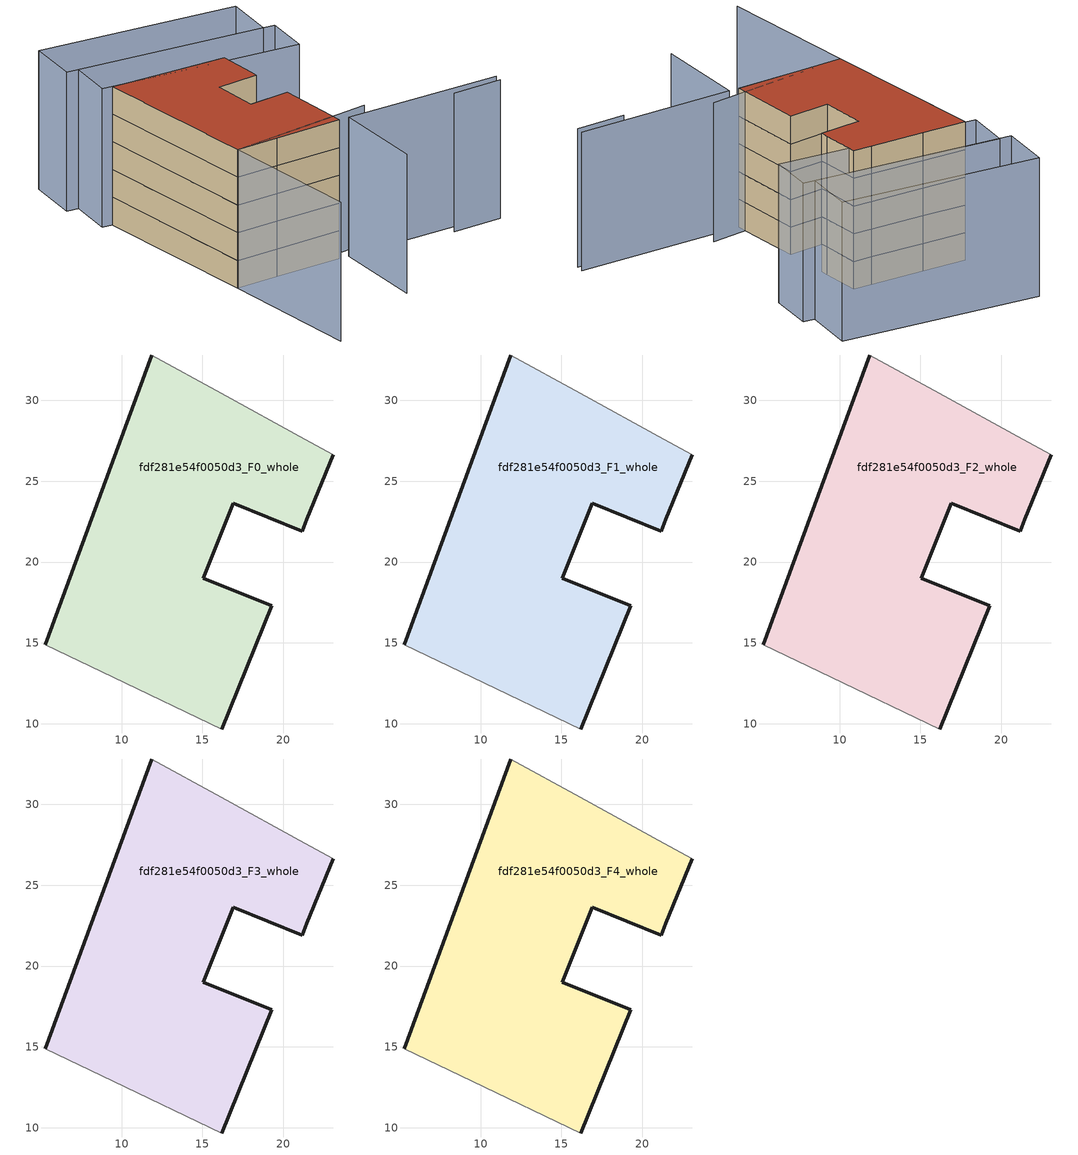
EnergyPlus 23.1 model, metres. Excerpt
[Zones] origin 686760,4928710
fdf281e54f0050d3_F0_whole
 floor ground (EU_floor_Construction): 21.33,27.59 23.1,26.65 21.47,22.65 21.18,21.92 16.91,23.64 15.05,19.01 19.29,17.31 16.21,9.67 9.49,12.87 5.27,14.87 11.87,32.81 16.15,30.43 z0
 wall outside (EU_wall_Construction): 11.87,32.81 5.27,14.87 / 16.21,9.67 19.29,17.31 15.05,19.01 16.91,23.64 21.18,21.92 21.47,22.65 23.1,26.65 z0:3
 wall adiabatic (EU_wall_Construction): 5.27,14.87 9.49,12.87 16.21,9.67 / 23.1,26.65 21.33,27.59 16.15,30.43 11.87,32.81 z0:3
fdf281e54f0050d3_F1_whole
 floor to fdf281e54f0050d3_F0_whole (EU_floor_Construction): 21.33,27.59 23.1,26.65 21.47,22.65 21.18,21.92 16.91,23.64 15.05,19.01 19.29,17.31 16.21,9.67 9.49,12.87 5.27,14.87 11.87,32.81 16.15,30.43 z3
 wall outside (EU_wall_Construction): 11.87,32.81 5.27,14.87 / 16.21,9.67 19.29,17.31 15.05,19.01 16.91,23.64 21.18,21.92 21.47,22.65 23.1,26.65 z3:6
 wall adiabatic (EU_wall_Construction): 5.27,14.87 9.49,12.87 16.21,9.67 / 23.1,26.65 21.33,27.59 16.15,30.43 11.87,32.81 z3:6
fdf281e54f0050d3_F2_whole
 floor to fdf281e54f0050d3_F1_whole (EU_floor_Construction): 21.33,27.59 23.1,26.65 21.47,22.65 21.18,21.92 16.91,23.64 15.05,19.01 19.29,17.31 16.21,9.67 9.49,12.87 5.27,14.87 11.87,32.81 16.15,30.43 z6
 wall outside (EU_wall_Construction): 11.87,32.81 5.27,14.87 / 16.21,9.67 19.29,17.31 15.05,19.01 16.91,23.64 21.18,21.92 21.47,22.65 23.1,26.65 z6:9
 wall adiabatic (EU_wall_Construction): 5.27,14.87 9.49,12.87 16.21,9.67 / 23.1,26.65 21.33,27.59 16.15,30.43 11.87,32.81 z6:9
fdf281e54f0050d3_F3_whole
 floor to fdf281e54f0050d3_F2_whole (EU_floor_Construction): 21.33,27.59 23.1,26.65 21.47,22.65 21.18,21.92 16.91,23.64 15.05,19.01 19.29,17.31 16.21,9.67 9.49,12.87 5.27,14.87 11.87,32.81 16.15,30.43 z9
 wall outside (EU_wall_Construction): 11.87,32.81 5.27,14.87 / 16.21,9.67 19.29,17.31 15.05,19.01 16.91,23.64 21.18,21.92 21.47,22.65 23.1,26.65 z9:12
 wall adiabatic (EU_wall_Construction): 5.27,14.87 9.49,12.87 16.21,9.67 / 23.1,26.65 21.33,27.59 16.15,30.43 11.87,32.81 z9:12
fdf281e54f0050d3_F4_whole
 floor to fdf281e54f0050d3_F3_whole (EU_floor_Construction): 21.33,27.59 23.1,26.65 21.47,22.65 21.18,21.92 16.91,23.64 15.05,19.01 19.29,17.31 16.21,9.67 9.49,12.87 5.27,14.87 11.87,32.81 16.15,30.43 z12
 wall outside (EU_wall_Construction): 11.87,32.81 5.27,14.87 / 16.21,9.67 19.29,17.31 15.05,19.01 16.91,23.64 21.18,21.92 21.47,22.65 23.1,26.65 z12:15
 wall adiabatic (EU_wall_Construction): 5.27,14.87 9.49,12.87 16.21,9.67 / 23.1,26.65 21.33,27.59 16.15,30.43 11.87,32.81 z12:15
 roof outside (EU_roof_Construction): 16.21,9.67 19.29,17.31 15.05,19.01 16.91,23.64 21.18,21.92 21.47,22.65 23.1,26.65 21.33,27.59 16.15,30.43 11.87,32.81 5.27,14.87 9.49,12.87 z15
shading: 27.21,3.02 32.13,0.64 / 12.55,-0.04 17.16,9.17 / 17.16,9.17 32.68,1.4 / -0.3,0.04 5.27,14.87 / 5.27,14.87 20.33,9.22 / 13.55,37.68 32.15,26.09 / 32.15,26.09 29.49,21.83 / 29.49,21.83 10.89,33.42 / 10.89,33.42 13.55,37.68 / 31.03,26.78 12.44,38.36 / 12.44,38.36 15.47,43.21 / 15.47,43.21 34.05,31.64 / 34.05,31.64 31.03,26.78 z0:15
[Building]
EU S2 Campaign: North Axis=0; Terrain=City; Solar Distribution=FullExterior
[Site:Location]
Bologna: Latitude=44.5; Longitude=11.25; Time Zone=1; Elevation=37
[SizingPeriod:WeatherFileDays]
AnnualSizingPeriod: Begin Month=1; Begin Day of Month=1; End Month=12; End Day of Month=31; Day of Week for Start Day=Monday; Use Weather File Daylight Saving Period=No; Use Weather File Rain and Snow Indicators=No
[MATERIAL]
EU_InternalMass_Material: Roughness=MediumRough; Thickness=0.1; Conductivity=1; Density=1800; Specific Heat=900; Thermal Absorptance=0.9; Solar Absorptance=0.7; Visible Absorptance=0.7
[MATERIAL:NOMASS] Roughness=MediumRough; Thermal Absorptance=0.9; Solar Absorptance=0.7; Visible Absorptance=0.7
Name | Thermal Resistance
EU_wall_NoMass | 0.905828
EU_roof_NoMass | 0.37593
EU_floor_NoMass | 0.67114
[CONSTRUCTION]
EU_wall_Construction: EU_wall_NoMass
EU_roof_Construction: EU_roof_NoMass
EU_floor_Construction: EU_floor_NoMass
EU_InternalMass_Construction: EU_InternalMass_Material
[ZONE] Type=1; Multiplier=1; Ceiling Height=autocalculate; Floor Area=autocalculate; Part of Total Floor Area=Yes
Name | Volume
fdf281e54f0050d3_F0_whole | 625.638
fdf281e54f0050d3_F1_whole; fdf281e54f0050d3_F2_whole; fdf281e54f0050d3_F3_whole; fdf281e54f0050d3_F4_whole | 625.639
[INTERNALMASS] Construction=EU_InternalMass_Construction; Surface Area=208.546
Name | Zone or ZoneList
fdf281e54f0050d3_F0_whole_EU_InternalMass | fdf281e54f0050d3_F0_whole
fdf281e54f0050d3_F1_whole_EU_InternalMass | fdf281e54f0050d3_F1_whole
fdf281e54f0050d3_F2_whole_EU_InternalMass | fdf281e54f0050d3_F2_whole
fdf281e54f0050d3_F3_whole_EU_InternalMass | fdf281e54f0050d3_F3_whole
fdf281e54f0050d3_F4_whole_EU_InternalMass | fdf281e54f0050d3_F4_whole
[OTHEREQUIPMENT] Fuel Type=Electricity; Design Level Calculation Method=Watts/Area; Power per Zone Floor Area=1; Fraction Latent=0; Fraction Radiant=0; Fraction Lost=0; Carbon Dioxide Generation Rate=0; EndUse Subcategory=EU_Step8_InternalGains
Name | Zone or ZoneList or Space or SpaceList | Schedule
EU_Step8_InternalGain_fdf281e54f0050d3_F0_whole_f000 | fdf281e54f0050d3_F0_whole | EU_Step8_GainSchedule_fdf281e54f0050d3_F0_whole_f000
EU_Step8_InternalGain_fdf281e54f0050d3_F1_whole_f000 | fdf281e54f0050d3_F1_whole | EU_Step8_GainSchedule_fdf281e54f0050d3_F1_whole_f000
EU_Step8_InternalGain_fdf281e54f0050d3_F2_whole_f000 | fdf281e54f0050d3_F2_whole | EU_Step8_GainSchedule_fdf281e54f0050d3_F2_whole_f000
EU_Step8_InternalGain_fdf281e54f0050d3_F3_whole_f000 | fdf281e54f0050d3_F3_whole | EU_Step8_GainSchedule_fdf281e54f0050d3_F3_whole_f000
EU_Step8_InternalGain_fdf281e54f0050d3_F4_whole_f000 | fdf281e54f0050d3_F4_whole | EU_Step8_GainSchedule_fdf281e54f0050d3_F4_whole_f000
[ZONEVENTILATION:DESIGNFLOWRATE] Schedule=EU_AlwaysOn; Design Flow Rate Calculation Method=AirChanges/Hour; Air Changes per Hour=0.73129; Ventilation Type=Natural; Fan Pressure Rise=0; Fan Total Efficiency=1; Constant Term Coefficient=1; Temperature Term Coefficient=0; Velocity Term Coefficient=0; Velocity Squared Term Coefficient=0; Minimum Indoor Temperature=-100; Maximum Indoor Temperature=100; Delta Temperature=-100; Minimum Outdoor Temperature=-100; Maximum Outdoor Temperature=100; Maximum Wind Speed=40
Name | Zone or ZoneList or Space or SpaceList
EU_ConstantAir_fdf281e54f0050d3_F0_whole | fdf281e54f0050d3_F0_whole
EU_ConstantAir_fdf281e54f0050d3_F1_whole | fdf281e54f0050d3_F1_whole
EU_ConstantAir_fdf281e54f0050d3_F2_whole | fdf281e54f0050d3_F2_whole
EU_ConstantAir_fdf281e54f0050d3_F3_whole | fdf281e54f0050d3_F3_whole
EU_ConstantAir_fdf281e54f0050d3_F4_whole | fdf281e54f0050d3_F4_whole
[HVACTEMPLATE:THERMOSTAT] Constant Heating Setpoint=20; Constant Cooling Setpoint=50
EU_HeatOnly_fdf281e54f0050d3_F0_whole; EU_HeatOnly_fdf281e54f0050d3_F1_whole; EU_HeatOnly_fdf281e54f0050d3_F2_whole; EU_HeatOnly_fdf281e54f0050d3_F3_whole; EU_HeatOnly_fdf281e54f0050d3_F4_whole
[HVACTEMPLATE:ZONE:IDEALLOADSAIRSYSTEM] System Availability Schedule=EU_AlwaysOn; Maximum Heating Supply Air Temperature=50; Minimum Cooling Supply Air Temperature=13; Maximum Heating Supply Air Humidity Ratio=0.0156; Minimum Cooling Supply Air Humidity Ratio=0.0077; Heating Limit=NoLimit; Cooling Limit=NoLimit; Heating Availability Schedule=EU_AlwaysOn; Cooling Availability Schedule=EU_CoolingOff; Dehumidification Control Type=ConstantSensibleHeatRatio; Cooling Sensible Heat Ratio=0.7; Dehumidification Setpoint=60; Humidification Control Type=None; Humidification Setpoint=30; Outdoor Air Method=None; Outdoor Air Flow Rate per Person=0.00944; Outdoor Air Flow Rate per Zone Floor Area=0; Outdoor Air Flow Rate per Zone=0; Demand Controlled Ventilation Type=None; Outdoor Air Economizer Type=NoEconomizer; Heat Recovery Type=None; Sensible Heat Recovery Effectiveness=0.7; Latent Heat Recovery Effectiveness=0.65
Name | Template Thermostat
fdf281e54f0050d3_F0_whole | EU_HeatOnly_fdf281e54f0050d3_F0_whole
fdf281e54f0050d3_F1_whole | EU_HeatOnly_fdf281e54f0050d3_F1_whole
fdf281e54f0050d3_F2_whole | EU_HeatOnly_fdf281e54f0050d3_F2_whole
fdf281e54f0050d3_F3_whole | EU_HeatOnly_fdf281e54f0050d3_F3_whole
fdf281e54f0050d3_F4_whole | EU_HeatOnly_fdf281e54f0050d3_F4_whole
[SIZING:ZONE] Zone Cooling Design Supply Air Temperature Input Method=SupplyAirTemperature; Zone Cooling Design Supply Air Temperature=13; Zone Heating Design Supply Air Temperature Input Method=SupplyAirTemperature; Zone Heating Design Supply Air Temperature=50; Zone Cooling Design Supply Air Humidity Ratio=0.008; Zone Heating Design Supply Air Humidity Ratio=0.008; Cooling Design Air Flow Method=DesignDay; Cooling Design Air Flow Rate=0; Cooling Minimum Air Flow per Zone Floor Area=0.000762; Cooling Minimum Air Flow=0; Cooling Minimum Air Flow Fraction=0.2; Heating Design Air Flow Method=DesignDay; Heating Design Air Flow Rate=0; Heating Maximum Air Flow per Zone Floor Area=0.002032; Heating Maximum Air Flow=0.141576; Heating Maximum Air Flow Fraction=0.3; Account for Dedicated Outdoor Air System=No; Dedicated Outdoor Air System Control Strategy=NeutralSupplyAir; Dedicated Outdoor Air Low Setpoint Temperature for Design=autosize; Dedicated Outdoor Air High Setpoint Temperature for Design=autosize; Zone Load Sizing Method=Sensible Load Only No Latent Load; Zone Latent Cooling Design Supply Air Humidity Ratio Input Method=HumidityRatioDifference; Zone Cooling Design Supply Air Humidity Ratio Difference=0.005; Zone Latent Heating Design Supply Air Humidity Ratio Input Method=HumidityRatioDifference; Zone Humidification Design Supply Air Humidity Ratio Difference=0.005
fdf281e54f0050d3_F0_whole; fdf281e54f0050d3_F1_whole; fdf281e54f0050d3_F2_whole; fdf281e54f0050d3_F3_whole; fdf281e54f0050d3_F4_whole
[SCHEDULE:CONSTANT]
Name | Hourly Value
EU_AlwaysOn | 1
EU_CoolingOff | 0
[SCHEDULE:FILE] Column Number=1; Rows to Skip at Top=0; Number of Hours of Data=8760; Column Separator=Comma; Interpolate to Timestep=No; Minutes per Item=60; Adjust Schedule for Daylight Savings=Yes
Name | File
EU_Step8_GainSchedule_fdf281e54f0050d3_F0_whole_f000 | ../../schedules/fdf281e54f0050d3/fdf281e54f0050d3_F0_whole_f000_gain.csv
EU_Step8_GainSchedule_fdf281e54f0050d3_F1_whole_f000 | ../../schedules/fdf281e54f0050d3/fdf281e54f0050d3_F1_whole_f000_gain.csv
EU_Step8_GainSchedule_fdf281e54f0050d3_F2_whole_f000 | ../../schedules/fdf281e54f0050d3/fdf281e54f0050d3_F2_whole_f000_gain.csv
EU_Step8_GainSchedule_fdf281e54f0050d3_F3_whole_f000 | ../../schedules/fdf281e54f0050d3/fdf281e54f0050d3_F3_whole_f000_gain.csv
EU_Step8_GainSchedule_fdf281e54f0050d3_F4_whole_f000 | ../../schedules/fdf281e54f0050d3/fdf281e54f0050d3_F4_whole_f000_gain.csv
